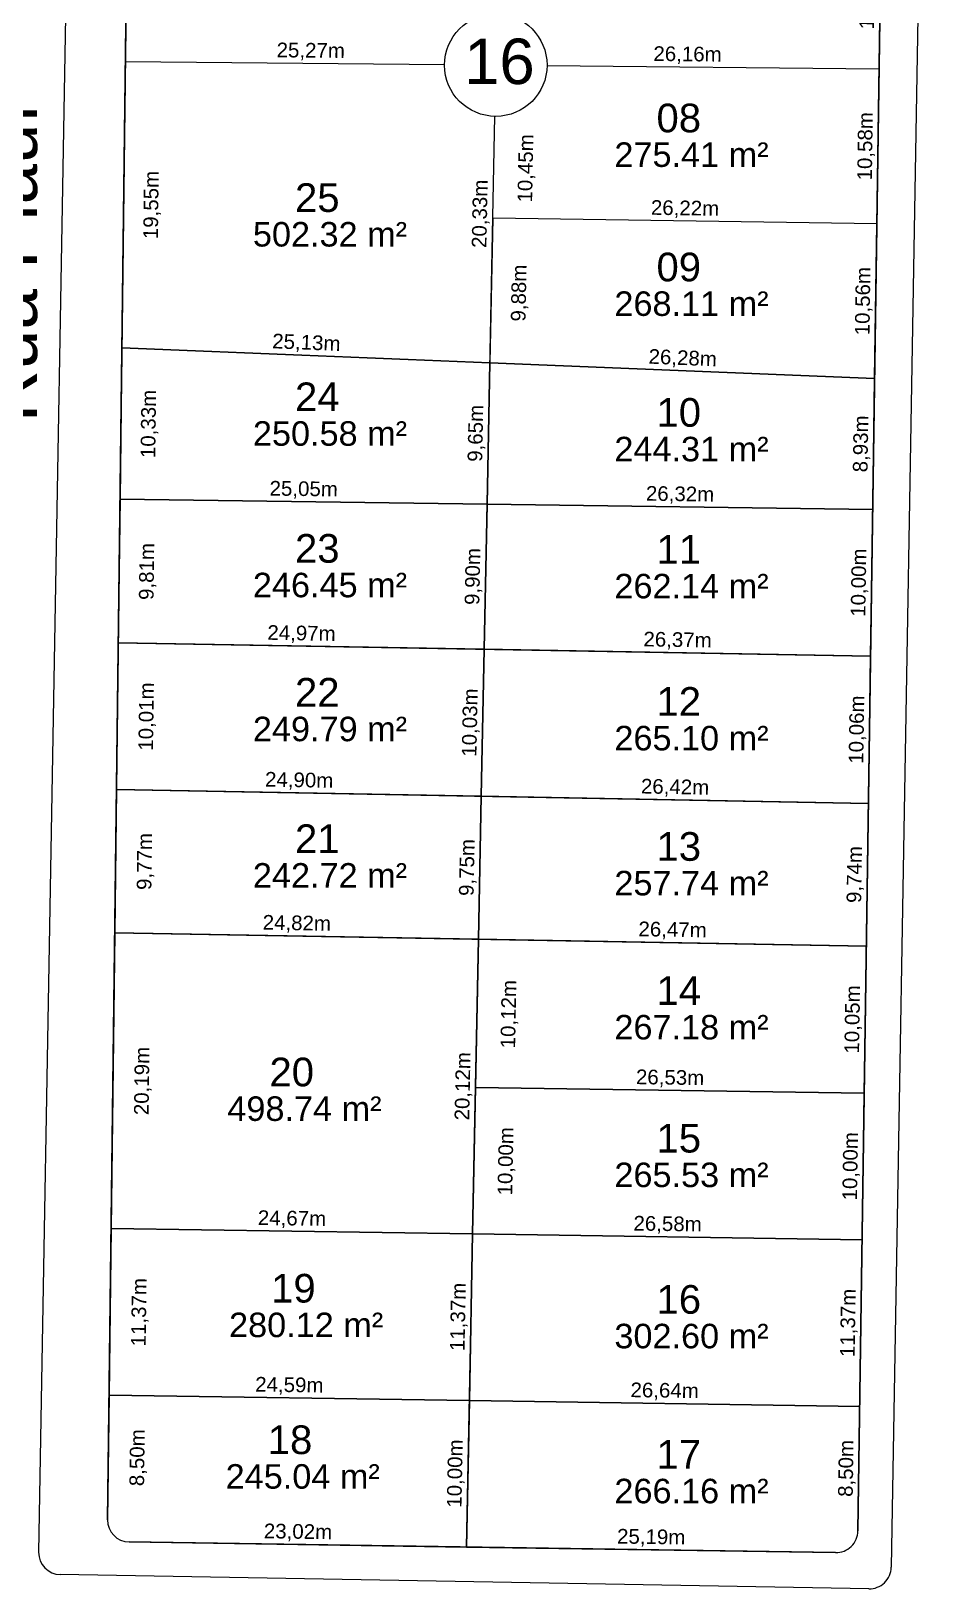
# Model space of a CAD drawing. Header units: metres. Extents: x 3808 to 8215, y 2374 to 6187.
# Drawn here: x 5280 to 5341.8, y 4598.1 to 4704.4 of the extents above; entities that cross this region are included whole.
import ezdxf

# ---------------------------------------------------------------- set-up
doc = ezdxf.new("R2010")
doc.units = ezdxf.units.M
for name, color, linetype in [('Areas Lotes', 1, 'Continuous'), ('Calçada', 8, 'Continuous'), ('COTAS', 7, 'Continuous'), ('Lote', 7, 'Continuous'), ('Nome das Ruas', 7, 'Continuous'), ('Nº Lote', 7, 'Continuous'), ('Nº. quadra', 7, 'Continuous'), ('quadras', 7, 'Continuous')]:
    doc.layers.add(name, color=color, linetype=linetype)
doc.styles.add('Arial', font='arial.ttf')
doc.dimstyles.new('Copy(2) of ISO-25', dxfattribs={"dimtxt": 1, "dimasz": 2.5, "dimexe": 1.25, "dimexo": 0.625, "dimgap": 0.2, "dimtad": 1, "dimtoh": 1, "dimlfac": 1, "dimzin": 1, "dimtxsty": 'Arial', "dimblk": 'NONE', "dimcen": 0, "dimse1": 1, "dimse2": 1, "dimsd1": 1, "dimsd2": 1, "dimclrt": 256, "dimaunit": 1, "dimadec": 3, "dimazin": 0, "dimtfac": 1, "dimtmove": 0, "dimatfit": 3, "dimldrblk": 'NONE', "dimfxl": 1, "dimtolj": 1, "dimtzin": 0, "dimarcsym": 0})

# ---------------------------------------------------------------- blocks, each defined once
blk = doc.blocks.new('*D6556')
at = {"layer": 'Defpoints', "color": 0, "linetype": 'Continuous', "transparency": 16777216}
for p in [(5336.49, 4610.55), (5336.49, 4610.55), (5336.36, 4602.05)]:
    blk.add_point(p, dxfattribs=at)
at = {"layer": 'COTAS', "linetype": 'Continuous', "lineweight": 5, "transparency": 16777216, "insert": (5335.63, 4606.31), "char_height": 1, "attachment_point": 5, "rotation": 89.1665, "style": 'Arial'}
blk.add_mtext('\\A1;8,50m', dxfattribs=at)
blk = doc.blocks.new('_None')
blk = doc.blocks.new('*D6557')
at = {"layer": 'Defpoints', "color": 0, "linetype": 'Continuous', "transparency": 16777216}
for p in [(5336.65, 4621.92), (5336.65, 4621.92), (5336.49, 4610.55)]:
    blk.add_point(p, dxfattribs=at)
at = {"layer": 'COTAS', "linetype": 'Continuous', "lineweight": 5, "transparency": 16777216, "insert": (5335.77, 4616.24), "char_height": 1, "attachment_point": 5, "rotation": 89.1665, "style": 'Arial'}
blk.add_mtext('\\A1;11,37m', dxfattribs=at)
blk = doc.blocks.new('*D6558')
at = {"layer": 'Defpoints', "color": 0, "linetype": 'Continuous', "transparency": 16777216}
for p in [(5336.8, 4631.92), (5336.8, 4631.92), (5336.65, 4621.92)]:
    blk.add_point(p, dxfattribs=at)
at = {"layer": 'COTAS', "linetype": 'Continuous', "lineweight": 5, "transparency": 16777216, "insert": (5335.93, 4626.93), "char_height": 1, "attachment_point": 5, "rotation": 89.1665, "style": 'Arial'}
blk.add_mtext('\\A1;10,00m', dxfattribs=at)
blk = doc.blocks.new('*D6559')
at = {"layer": 'Defpoints', "color": 0, "linetype": 'Continuous', "transparency": 16777216}
for p in [(5336.94, 4641.96), (5336.94, 4641.96), (5336.8, 4631.92)]:
    blk.add_point(p, dxfattribs=at)
at = {"layer": 'COTAS', "linetype": 'Continuous', "lineweight": 5, "transparency": 16777216, "insert": (5336.07, 4636.95), "char_height": 1, "attachment_point": 5, "rotation": 89.1665, "style": 'Arial'}
blk.add_mtext('\\A1;10,05m', dxfattribs=at)
blk = doc.blocks.new('*D6560')
at = {"layer": 'Defpoints', "color": 0, "linetype": 'Continuous', "transparency": 16777216}
for p in [(5337.09, 4651.69), (5337.09, 4651.69), (5336.94, 4641.96)]:
    blk.add_point(p, dxfattribs=at)
at = {"layer": 'COTAS', "linetype": 'Continuous', "lineweight": 5, "transparency": 16777216, "insert": (5336.21, 4646.84), "char_height": 1, "attachment_point": 5, "rotation": 89.1665, "style": 'Arial'}
blk.add_mtext('\\A1;9,74m', dxfattribs=at)
blk = doc.blocks.new('*D6561')
at = {"layer": 'Defpoints', "color": 0, "linetype": 'Continuous', "transparency": 16777216}
for p in [(5337.23, 4661.75), (5337.23, 4661.75), (5337.09, 4651.69)]:
    blk.add_point(p, dxfattribs=at)
at = {"layer": 'COTAS', "linetype": 'Continuous', "lineweight": 5, "transparency": 16777216, "insert": (5336.36, 4656.73), "char_height": 1, "attachment_point": 5, "rotation": 89.1665, "style": 'Arial'}
blk.add_mtext('\\A1;10,06m', dxfattribs=at)
blk = doc.blocks.new('*D6562')
at = {"layer": 'Defpoints', "color": 0, "linetype": 'Continuous', "transparency": 16777216}
for p in [(5337.38, 4671.75), (5337.38, 4671.75), (5337.23, 4661.75)]:
    blk.add_point(p, dxfattribs=at)
at = {"layer": 'COTAS', "linetype": 'Continuous', "lineweight": 5, "transparency": 16777216, "insert": (5336.5, 4666.76), "char_height": 1, "attachment_point": 5, "rotation": 89.1665, "style": 'Arial'}
blk.add_mtext('\\A1;10,00m', dxfattribs=at)
blk = doc.blocks.new('*D6563')
at = {"layer": 'Defpoints', "color": 0, "linetype": 'Continuous', "transparency": 16777216}
for p in [(5337.51, 4680.68), (5337.51, 4680.68), (5337.38, 4671.75)]:
    blk.add_point(p, dxfattribs=at)
at = {"layer": 'COTAS', "linetype": 'Continuous', "lineweight": 5, "transparency": 16777216, "insert": (5336.64, 4676.23), "char_height": 1, "attachment_point": 5, "rotation": 89.1665, "style": 'Arial'}
blk.add_mtext('\\A1;8,93m', dxfattribs=at)
blk = doc.blocks.new('*D6564')
at = {"layer": 'Defpoints', "color": 0, "linetype": 'Continuous', "transparency": 16777216}
for p in [(5337.66, 4691.24), (5337.66, 4691.24), (5337.51, 4680.68)]:
    blk.add_point(p, dxfattribs=at)
at = {"layer": 'COTAS', "linetype": 'Continuous', "lineweight": 5, "transparency": 16777216, "insert": (5336.78, 4685.97), "char_height": 1, "attachment_point": 5, "rotation": 89.1665, "style": 'Arial'}
blk.add_mtext('\\A1;10,56m', dxfattribs=at)
blk = doc.blocks.new('*D6565')
at = {"layer": 'Defpoints', "color": 0, "linetype": 'Continuous', "transparency": 16777216}
for p in [(5337.82, 4701.82), (5337.82, 4701.82), (5337.66, 4691.24)]:
    blk.add_point(p, dxfattribs=at)
at = {"layer": 'COTAS', "linetype": 'Continuous', "lineweight": 5, "transparency": 16777216, "insert": (5336.94, 4696.54), "char_height": 1, "attachment_point": 5, "rotation": 89.1665, "style": 'Arial'}
blk.add_mtext('\\A1;10,58m', dxfattribs=at)
blk = doc.blocks.new('*D6566')
at = {"layer": 'Defpoints', "color": 0, "linetype": 'Continuous', "transparency": 16777216}
for p in [(5337.96, 4711.86), (5337.96, 4711.86), (5337.82, 4701.82)]:
    blk.add_point(p, dxfattribs=at)
at = {"layer": 'COTAS', "linetype": 'Continuous', "lineweight": 5, "transparency": 16777216, "insert": (5337.09, 4706.85), "char_height": 1, "attachment_point": 5, "rotation": 89.1665, "style": 'Arial'}
blk.add_mtext('\\A1;10,05m', dxfattribs=at)
blk = doc.blocks.new('*D6589')
at = {"layer": 'Defpoints', "color": 0, "linetype": 'Continuous', "transparency": 16777216}
for p in [(5286.51, 4712.61), (5286.51, 4702.33), (5289.15, 4702.3)]:
    blk.add_point(p, dxfattribs=at)
at = {"layer": 'Lote', "linetype": 'Continuous', "lineweight": 5, "transparency": 16777216, "insert": (5288.41, 4707.45), "char_height": 1, "attachment_point": 5, "rotation": 89.2948, "style": 'Arial'}
blk.add_mtext('\\A1;10,28m', dxfattribs=at)
blk = doc.blocks.new('*D6590')
at = {"layer": 'Defpoints', "color": 0, "linetype": 'Continuous', "transparency": 16777216}
for p in [(5286.51, 4702.33), (5286.15, 4682.78), (5288.91, 4682.75)]:
    blk.add_point(p, dxfattribs=at)
at = {"layer": 'Lote', "linetype": 'Continuous', "lineweight": 5, "transparency": 16777216, "insert": (5288.22, 4692.53), "char_height": 1, "attachment_point": 5, "rotation": 89.2948, "style": 'Arial'}
blk.add_mtext('\\A1;19,55m', dxfattribs=at)
blk = doc.blocks.new('*D6591')
at = {"layer": 'Defpoints', "color": 0, "linetype": 'Continuous', "transparency": 16777216}
for p in [(5286.15, 4682.78), (5286.02, 4672.45), (5288.78, 4672.42)]:
    blk.add_point(p, dxfattribs=at)
at = {"layer": 'Lote', "linetype": 'Continuous', "lineweight": 5, "transparency": 16777216, "insert": (5288.04, 4677.59), "char_height": 1, "attachment_point": 5, "rotation": 89.2948, "style": 'Arial'}
blk.add_mtext('\\A1;10,33m', dxfattribs=at)
blk = doc.blocks.new('*D6592')
at = {"layer": 'Defpoints', "color": 0, "linetype": 'Continuous', "transparency": 16777216}
for p in [(5286.02, 4672.45), (5285.9, 4662.64), (5288.66, 4662.61)]:
    blk.add_point(p, dxfattribs=at)
at = {"layer": 'Lote', "linetype": 'Continuous', "lineweight": 5, "transparency": 16777216, "insert": (5287.92, 4667.52), "char_height": 1, "attachment_point": 5, "rotation": 89.2948, "style": 'Arial'}
blk.add_mtext('\\A1;9,81m', dxfattribs=at)
blk = doc.blocks.new('*D6593')
at = {"layer": 'Defpoints', "color": 0, "linetype": 'Continuous', "transparency": 16777216}
for p in [(5285.9, 4662.64), (5285.77, 4652.64), (5288.63, 4652.6)]:
    blk.add_point(p, dxfattribs=at)
at = {"layer": 'Lote', "linetype": 'Continuous', "lineweight": 5, "transparency": 16777216, "insert": (5287.89, 4657.62), "char_height": 1, "attachment_point": 5, "rotation": 89.2948, "style": 'Arial'}
blk.add_mtext('\\A1;10,01m', dxfattribs=at)
blk = doc.blocks.new('*D6594')
at = {"layer": 'Defpoints', "color": 0, "linetype": 'Continuous', "transparency": 16777216}
for p in [(5285.77, 4652.64), (5285.65, 4642.87), (5288.51, 4642.83)]:
    blk.add_point(p, dxfattribs=at)
at = {"layer": 'Lote', "linetype": 'Continuous', "lineweight": 5, "transparency": 16777216, "insert": (5287.77, 4647.73), "char_height": 1, "attachment_point": 5, "rotation": 89.2948, "style": 'Arial'}
blk.add_mtext('\\A1;9,77m', dxfattribs=at)
blk = doc.blocks.new('*D6595')
at = {"layer": 'Defpoints', "color": 0, "linetype": 'Continuous', "transparency": 16777216}
for p in [(5285.65, 4642.87), (5285.41, 4622.68), (5288.26, 4622.65)]:
    blk.add_point(p, dxfattribs=at)
at = {"layer": 'Lote', "linetype": 'Continuous', "lineweight": 5, "transparency": 16777216, "insert": (5287.59, 4632.75), "char_height": 1, "attachment_point": 5, "rotation": 89.2948, "style": 'Arial'}
blk.add_mtext('\\A1;20,19m', dxfattribs=at)
blk = doc.blocks.new('*D6596')
at = {"layer": 'Defpoints', "color": 0, "linetype": 'Continuous', "transparency": 16777216}
for p in [(5285.41, 4622.68), (5285.27, 4611.31), (5288.12, 4611.28)]:
    blk.add_point(p, dxfattribs=at)
at = {"layer": 'Lote', "linetype": 'Continuous', "lineweight": 5, "transparency": 16777216, "insert": (5287.39, 4616.97), "char_height": 1, "attachment_point": 5, "rotation": 89.2948, "style": 'Arial'}
blk.add_mtext('\\A1;11,37m', dxfattribs=at)
blk = doc.blocks.new('*D6597')
at = {"layer": 'Defpoints', "color": 0, "linetype": 'Continuous', "transparency": 16777216}
for p in [(5285.27, 4611.31), (5285.16, 4602.81), (5288.02, 4602.77)]:
    blk.add_point(p, dxfattribs=at)
at = {"layer": 'Lote', "linetype": 'Continuous', "lineweight": 5, "transparency": 16777216, "insert": (5287.27, 4607.04), "char_height": 1, "attachment_point": 5, "rotation": 89.2948, "style": 'Arial'}
blk.add_mtext('\\A1;8,50m', dxfattribs=at)
blk = doc.blocks.new('*D6598')
at = {"layer": 'Defpoints', "color": 0, "linetype": 'Continuous', "transparency": 16777216}
for p in [(5309.85, 4610.94), (5309.85, 4610.94), (5309.65, 4600.95)]:
    blk.add_point(p, dxfattribs=at)
at = {"layer": 'Lote', "linetype": 'Continuous', "lineweight": 5, "transparency": 16777216, "insert": (5308.95, 4605.96), "char_height": 1, "attachment_point": 5, "rotation": 88.8669, "style": 'Arial'}
blk.add_mtext('\\A1;10,00m', dxfattribs=at)
blk = doc.blocks.new('*D6599')
at = {"layer": 'Defpoints', "color": 0, "linetype": 'Continuous', "transparency": 16777216}
for p in [(5310.08, 4622.31), (5310.08, 4622.31), (5309.85, 4610.94)]:
    blk.add_point(p, dxfattribs=at)
at = {"layer": 'Lote', "linetype": 'Continuous', "lineweight": 5, "transparency": 16777216, "insert": (5309.16, 4616.65), "char_height": 1, "attachment_point": 5, "rotation": 88.8669, "style": 'Arial'}
blk.add_mtext('\\A1;11,37m', dxfattribs=at)
blk = doc.blocks.new('*D6600')
at = {"layer": 'Defpoints', "color": 0, "linetype": 'Continuous', "transparency": 16777216}
for p in [(5310.48, 4642.43), (5310.48, 4642.43), (5310.08, 4622.31)]:
    blk.add_point(p, dxfattribs=at)
at = {"layer": 'Lote', "linetype": 'Continuous', "lineweight": 5, "transparency": 16777216, "insert": (5309.48, 4632.39), "char_height": 1, "attachment_point": 5, "rotation": 88.8669, "style": 'Arial'}
blk.add_mtext('\\A1;20,12m', dxfattribs=at)
blk = doc.blocks.new('*D6601')
at = {"layer": 'Defpoints', "color": 0, "linetype": 'Continuous', "transparency": 16777216}
for p in [(5310.67, 4652.18), (5310.67, 4652.18), (5310.48, 4642.43)]:
    blk.add_point(p, dxfattribs=at)
at = {"layer": 'Lote', "linetype": 'Continuous', "lineweight": 5, "transparency": 16777216, "insert": (5309.77, 4647.32), "char_height": 1, "attachment_point": 5, "rotation": 88.8669, "style": 'Arial'}
blk.add_mtext('\\A1;9,75m', dxfattribs=at)
blk = doc.blocks.new('*D6602')
at = {"layer": 'Defpoints', "color": 0, "linetype": 'Continuous', "transparency": 16777216}
for p in [(5310.87, 4662.21), (5310.87, 4662.21), (5310.67, 4652.18)]:
    blk.add_point(p, dxfattribs=at)
at = {"layer": 'Lote', "linetype": 'Continuous', "lineweight": 5, "transparency": 16777216, "insert": (5309.97, 4657.21), "char_height": 1, "attachment_point": 5, "rotation": 88.8669, "style": 'Arial'}
blk.add_mtext('\\A1;10,03m', dxfattribs=at)
blk = doc.blocks.new('*D6603')
at = {"layer": 'Defpoints', "color": 0, "linetype": 'Continuous', "transparency": 16777216}
for p in [(5311.06, 4672.11), (5311.06, 4672.11), (5310.87, 4662.21)]:
    blk.add_point(p, dxfattribs=at)
at = {"layer": 'Lote', "linetype": 'Continuous', "lineweight": 5, "transparency": 16777216, "insert": (5310.16, 4667.18), "char_height": 1, "attachment_point": 5, "rotation": 88.8669, "style": 'Arial'}
blk.add_mtext('\\A1;9,90m', dxfattribs=at)
blk = doc.blocks.new('*D6604')
at = {"layer": 'Defpoints', "color": 0, "linetype": 'Continuous', "transparency": 16777216}
for p in [(5311.25, 4681.76), (5311.25, 4681.76), (5311.06, 4672.11)]:
    blk.add_point(p, dxfattribs=at)
at = {"layer": 'Lote', "linetype": 'Continuous', "lineweight": 5, "transparency": 16777216, "insert": (5310.36, 4676.95), "char_height": 1, "attachment_point": 5, "rotation": 88.8669, "style": 'Arial'}
blk.add_mtext('\\A1;9,65m', dxfattribs=at)
blk = doc.blocks.new('*D6605')
at = {"layer": 'Defpoints', "color": 0, "linetype": 'Continuous', "transparency": 16777216}
for p in [(5311.66, 4702.08), (5311.66, 4702.08), (5311.25, 4681.76)]:
    blk.add_point(p, dxfattribs=at)
at = {"layer": 'Lote', "linetype": 'Continuous', "lineweight": 5, "transparency": 16777216, "insert": (5310.65, 4691.93), "char_height": 1, "attachment_point": 5, "rotation": 88.8669, "style": 'Arial'}
blk.add_mtext('\\A1;20,33m', dxfattribs=at)
blk = doc.blocks.new('*D6606')
at = {"layer": 'Defpoints', "color": 0, "linetype": 'Continuous', "transparency": 16777216}
for p in [(5311.86, 4712.24), (5311.86, 4712.24), (5311.66, 4702.08)]:
    blk.add_point(p, dxfattribs=at)
at = {"layer": 'Lote', "linetype": 'Continuous', "lineweight": 5, "transparency": 16777216, "insert": (5310.95, 4707.18), "char_height": 1, "attachment_point": 5, "rotation": 88.8669, "style": 'Arial'}
blk.add_mtext('\\A1;10,17m', dxfattribs=at)
blk = doc.blocks.new('*D6611')
at = {"layer": 'Defpoints', "color": 0, "linetype": 'Continuous', "transparency": 16777216}
for p in [(5311.66, 4702.08), (5311.45, 4691.63), (5314.51, 4691.57)]:
    blk.add_point(p, dxfattribs=at)
at = {"layer": 'Lote', "linetype": 'Continuous', "lineweight": 5, "transparency": 16777216, "insert": (5313.77, 4695.03), "char_height": 1, "attachment_point": 5, "rotation": 88.8669, "style": 'Arial'}
blk.add_mtext('\\A1;10,45m', dxfattribs=at)
blk = doc.blocks.new('*D6612')
at = {"layer": 'Defpoints', "color": 0, "linetype": 'Continuous', "transparency": 16777216}
for p in [(5311.45, 4691.63), (5311.25, 4681.76), (5314.01, 4681.7)]:
    blk.add_point(p, dxfattribs=at)
at = {"layer": 'Lote', "linetype": 'Continuous', "lineweight": 5, "transparency": 16777216, "insert": (5313.31, 4686.52), "char_height": 1, "attachment_point": 5, "rotation": 88.8669, "style": 'Arial'}
blk.add_mtext('\\A1;9,88m', dxfattribs=at)
blk = doc.blocks.new('*D6613')
at = {"layer": 'Defpoints', "color": 0, "linetype": 'Continuous', "transparency": 16777216}
for p in [(5310.48, 4642.43), (5310.28, 4632.31), (5313.31, 4632.25)]:
    blk.add_point(p, dxfattribs=at)
at = {"layer": 'Lote', "linetype": 'Continuous', "lineweight": 5, "transparency": 16777216, "insert": (5312.61, 4637.31), "char_height": 1, "attachment_point": 5, "rotation": 88.8669, "style": 'Arial'}
blk.add_mtext('\\A1;10,12m', dxfattribs=at)
blk = doc.blocks.new('*D6614')
at = {"layer": 'Defpoints', "color": 0, "linetype": 'Continuous', "transparency": 16777216}
for p in [(5310.28, 4632.31), (5310.08, 4622.31), (5313.11, 4622.25)]:
    blk.add_point(p, dxfattribs=at)
at = {"layer": 'Lote', "linetype": 'Continuous', "lineweight": 5, "transparency": 16777216, "insert": (5312.41, 4627.27), "char_height": 1, "attachment_point": 5, "rotation": 88.8669, "style": 'Arial'}
blk.add_mtext('\\A1;10,00m', dxfattribs=at)
blk = doc.blocks.new('*D6620')
at = {"layer": 'Defpoints', "color": 0, "linetype": 'Continuous', "transparency": 16777216}
for p in [(5286.39, 4702.33), (5286.39, 4702.33), (5311.66, 4702.08)]:
    blk.add_point(p, dxfattribs=at)
at = {"layer": 'Lote', "linetype": 'Continuous', "lineweight": 5, "transparency": 16777216, "insert": (5299.03, 4703), "char_height": 1, "attachment_point": 5, "rotation": 359.4325, "style": 'Arial'}
blk.add_mtext('\\A1;25,27m', dxfattribs=at)
blk = doc.blocks.new('*D6621')
at = {"layer": 'Defpoints', "color": 0, "linetype": 'Continuous', "transparency": 16777216}
for p in [(5311.66, 4702.08), (5337.82, 4701.82), (5337.82, 4701.82)]:
    blk.add_point(p, dxfattribs=at)
at = {"layer": 'Lote', "linetype": 'Continuous', "lineweight": 5, "transparency": 16777216, "insert": (5324.74, 4702.75), "char_height": 1, "attachment_point": 5, "rotation": 359.4325, "style": 'Arial'}
blk.add_mtext('\\A1;26,16m', dxfattribs=at)
blk = doc.blocks.new('*D6622')
at = {"layer": 'Defpoints', "color": 0, "linetype": 'Continuous', "transparency": 16777216}
for p in [(5311.45, 4691.63), (5311.45, 4691.63), (5337.66, 4691.24)]:
    blk.add_point(p, dxfattribs=at)
at = {"layer": 'Lote', "linetype": 'Continuous', "lineweight": 5, "transparency": 16777216, "insert": (5324.57, 4692.24), "char_height": 1, "attachment_point": 5, "rotation": 359.1413, "style": 'Arial'}
blk.add_mtext('\\A1;26,22m', dxfattribs=at)
blk = doc.blocks.new('*D6623')
at = {"layer": 'Defpoints', "color": 0, "linetype": 'Continuous', "transparency": 16777216}
for p in [(5311.25, 4681.76), (5337.51, 4680.68), (5337.51, 4680.68)]:
    blk.add_point(p, dxfattribs=at)
at = {"layer": 'Lote', "linetype": 'Continuous', "lineweight": 5, "transparency": 16777216, "insert": (5324.41, 4682.02), "char_height": 1, "attachment_point": 5, "rotation": 357.659, "style": 'Arial'}
blk.add_mtext('\\A1;26,28m', dxfattribs=at)
blk = doc.blocks.new('*D6624')
at = {"layer": 'Defpoints', "color": 0, "linetype": 'Continuous', "transparency": 16777216}
for p in [(5286.15, 4682.78), (5286.15, 4682.78), (5311.25, 4681.76)]:
    blk.add_point(p, dxfattribs=at)
at = {"layer": 'Lote', "linetype": 'Continuous', "lineweight": 5, "transparency": 16777216, "insert": (5298.73, 4683.07), "char_height": 1, "attachment_point": 5, "rotation": 357.659, "style": 'Arial'}
blk.add_mtext('\\A1;25,13m', dxfattribs=at)
blk = doc.blocks.new('*D6625')
at = {"layer": 'Defpoints', "color": 0, "linetype": 'Continuous', "transparency": 16777216}
for p in [(5286.02, 4672.45), (5286.02, 4672.45), (5311.06, 4672.11)]:
    blk.add_point(p, dxfattribs=at)
at = {"layer": 'Lote', "linetype": 'Continuous', "lineweight": 5, "transparency": 16777216, "insert": (5298.55, 4673.08), "char_height": 1, "attachment_point": 5, "rotation": 359.2164, "style": 'Arial'}
blk.add_mtext('\\A1;25,05m', dxfattribs=at)
blk = doc.blocks.new('*D6626')
at = {"layer": 'Defpoints', "color": 0, "linetype": 'Continuous', "transparency": 16777216}
for p in [(5311.06, 4672.11), (5337.38, 4671.75), (5337.38, 4671.75)]:
    blk.add_point(p, dxfattribs=at)
at = {"layer": 'Lote', "linetype": 'Continuous', "lineweight": 5, "transparency": 16777216, "insert": (5324.23, 4672.73), "char_height": 1, "attachment_point": 5, "rotation": 359.2164, "style": 'Arial'}
blk.add_mtext('\\A1;26,32m', dxfattribs=at)
blk = doc.blocks.new('*D6627')
at = {"layer": 'Defpoints', "color": 0, "linetype": 'Continuous', "transparency": 16777216}
for p in [(5285.9, 4662.64), (5285.9, 4662.64), (5310.87, 4662.21)]:
    blk.add_point(p, dxfattribs=at)
at = {"layer": 'Lote', "linetype": 'Continuous', "lineweight": 5, "transparency": 16777216, "insert": (5298.4, 4663.23), "char_height": 1, "attachment_point": 5, "rotation": 359.0017, "style": 'Arial'}
blk.add_mtext('\\A1;24,97m', dxfattribs=at)
blk = doc.blocks.new('*D6628')
at = {"layer": 'Defpoints', "color": 0, "linetype": 'Continuous', "transparency": 16777216}
for p in [(5310.87, 4662.21), (5337.23, 4661.75), (5337.23, 4661.75)]:
    blk.add_point(p, dxfattribs=at)
at = {"layer": 'Lote', "linetype": 'Continuous', "lineweight": 5, "transparency": 16777216, "insert": (5324.06, 4662.78), "char_height": 1, "attachment_point": 5, "rotation": 359.0017, "style": 'Arial'}
blk.add_mtext('\\A1;26,37m', dxfattribs=at)
blk = doc.blocks.new('*D6629')
at = {"layer": 'Defpoints', "color": 0, "linetype": 'Continuous', "transparency": 16777216}
for p in [(5310.67, 4652.18), (5337.09, 4651.69), (5337.09, 4651.69)]:
    blk.add_point(p, dxfattribs=at)
at = {"layer": 'Lote', "linetype": 'Continuous', "lineweight": 5, "transparency": 16777216, "insert": (5323.89, 4652.74), "char_height": 1, "attachment_point": 5, "rotation": 358.9447, "style": 'Arial'}
blk.add_mtext('\\A1;26,42m', dxfattribs=at)
blk = doc.blocks.new('*D6630')
at = {"layer": 'Defpoints', "color": 0, "linetype": 'Continuous', "transparency": 16777216}
for p in [(5285.77, 4652.64), (5285.77, 4652.64), (5310.67, 4652.18)]:
    blk.add_point(p, dxfattribs=at)
at = {"layer": 'Lote', "linetype": 'Continuous', "lineweight": 5, "transparency": 16777216, "insert": (5298.24, 4653.21), "char_height": 1, "attachment_point": 5, "rotation": 358.9447, "style": 'Arial'}
blk.add_mtext('\\A1;24,90m', dxfattribs=at)
blk = doc.blocks.new('*D6631')
at = {"layer": 'Defpoints', "color": 0, "linetype": 'Continuous', "transparency": 16777216}
for p in [(5285.65, 4642.87), (5285.65, 4642.87), (5310.48, 4642.43)]:
    blk.add_point(p, dxfattribs=at)
at = {"layer": 'Lote', "linetype": 'Continuous', "lineweight": 5, "transparency": 16777216, "insert": (5298.08, 4643.45), "char_height": 1, "attachment_point": 5, "rotation": 358.9859, "style": 'Arial'}
blk.add_mtext('\\A1;24,82m', dxfattribs=at)
blk = doc.blocks.new('*D6632')
at = {"layer": 'Defpoints', "color": 0, "linetype": 'Continuous', "transparency": 16777216}
for p in [(5310.48, 4642.43), (5336.94, 4641.96), (5336.94, 4641.96)]:
    blk.add_point(p, dxfattribs=at)
at = {"layer": 'Lote', "linetype": 'Continuous', "lineweight": 5, "transparency": 16777216, "insert": (5323.72, 4643), "char_height": 1, "attachment_point": 5, "rotation": 358.9859, "style": 'Arial'}
blk.add_mtext('\\A1;26,47m', dxfattribs=at)
blk = doc.blocks.new('*D6633')
at = {"layer": 'Defpoints', "color": 0, "linetype": 'Continuous', "transparency": 16777216}
for p in [(5310.28, 4632.31), (5336.8, 4631.92), (5336.8, 4631.92)]:
    blk.add_point(p, dxfattribs=at)
at = {"layer": 'Lote', "linetype": 'Continuous', "lineweight": 5, "transparency": 16777216, "insert": (5323.55, 4632.91), "char_height": 1, "attachment_point": 5, "rotation": 359.1413, "style": 'Arial'}
blk.add_mtext('\\A1;26,53m', dxfattribs=at)
blk = doc.blocks.new('*D6634')
at = {"layer": 'Defpoints', "color": 0, "linetype": 'Continuous', "transparency": 16777216}
for p in [(5285.41, 4622.68), (5285.41, 4622.68), (5310.08, 4622.31)]:
    blk.add_point(p, dxfattribs=at)
at = {"layer": 'Lote', "linetype": 'Continuous', "lineweight": 5, "transparency": 16777216, "insert": (5297.75, 4623.3), "char_height": 1, "attachment_point": 5, "rotation": 359.1413, "style": 'Arial'}
blk.add_mtext('\\A1;24,67m', dxfattribs=at)
blk = doc.blocks.new('*D6635')
at = {"layer": 'Defpoints', "color": 0, "linetype": 'Continuous', "transparency": 16777216}
for p in [(5310.08, 4622.31), (5336.65, 4621.92), (5336.65, 4621.92)]:
    blk.add_point(p, dxfattribs=at)
at = {"layer": 'Lote', "linetype": 'Continuous', "lineweight": 5, "transparency": 16777216, "insert": (5323.38, 4622.92), "char_height": 1, "attachment_point": 5, "rotation": 359.1413, "style": 'Arial'}
blk.add_mtext('\\A1;26,58m', dxfattribs=at)
blk = doc.blocks.new('*D6636')
at = {"layer": 'Defpoints', "color": 0, "linetype": 'Continuous', "transparency": 16777216}
for p in [(5309.85, 4610.94), (5336.49, 4610.55), (5336.49, 4610.55)]:
    blk.add_point(p, dxfattribs=at)
at = {"layer": 'Lote', "linetype": 'Continuous', "lineweight": 5, "transparency": 16777216, "insert": (5323.18, 4611.55), "char_height": 1, "attachment_point": 5, "rotation": 359.1413, "style": 'Arial'}
blk.add_mtext('\\A1;26,64m', dxfattribs=at)
blk = doc.blocks.new('*D6637')
at = {"layer": 'Defpoints', "color": 0, "linetype": 'Continuous', "transparency": 16777216}
for p in [(5285.27, 4611.31), (5285.27, 4611.31), (5309.85, 4610.94)]:
    blk.add_point(p, dxfattribs=at)
at = {"layer": 'Lote', "linetype": 'Continuous', "lineweight": 5, "transparency": 16777216, "insert": (5297.57, 4611.93), "char_height": 1, "attachment_point": 5, "rotation": 359.1413, "style": 'Arial'}
blk.add_mtext('\\A1;24,59m', dxfattribs=at)
blk = doc.blocks.new('*D6638')
at = {"layer": 'Defpoints', "color": 0, "linetype": 'Continuous', "transparency": 16777216}
for p in [(5286.64, 4601.29), (5286.64, 4601.29), (5309.65, 4600.95)]:
    blk.add_point(p, dxfattribs=at)
at = {"layer": 'Lote', "linetype": 'Continuous', "lineweight": 5, "transparency": 16777216, "insert": (5298.16, 4601.92), "char_height": 1, "attachment_point": 5, "rotation": 359.1413, "style": 'Arial'}
blk.add_mtext('\\A1;23,02m', dxfattribs=at)
blk = doc.blocks.new('*D6639')
at = {"layer": 'Defpoints', "color": 0, "linetype": 'Continuous', "transparency": 16777216}
for p in [(5309.65, 4600.95), (5309.65, 4600.95), (5334.84, 4600.57)]:
    blk.add_point(p, dxfattribs=at)
at = {"layer": 'Lote', "linetype": 'Continuous', "lineweight": 5, "transparency": 16777216, "insert": (5322.26, 4601.56), "char_height": 1, "attachment_point": 5, "rotation": 359.1413, "style": 'Arial'}
blk.add_mtext('\\A1;25,19m', dxfattribs=at)

msp = doc.modelspace()

# ---------------------------------------------------------------- linework, layer by layer
at = {"layer": 'Calçada', "linetype": 'Continuous', "lineweight": 5}
for p, q in [((5283.701, 4785.329), (5280.463, 4600.59)), ((5341.819, 4784.334), (5338.638, 4599.566)), ((5337.112, 4598.092), (5281.936, 4599.064))]:
    msp.add_line(p, q, dxfattribs=at)
for centre, start, end in [((5281.963, 4600.564), 178.9959, 268.99138), ((5337.138, 4599.592), 268.99138, 359.01349)]:
    msp.add_arc(centre, 1.5, start, end, dxfattribs=at)
at = {"layer": 'Lote', "lineweight": 5}
for p, q in [((5286.386, 4702.329), (5308.16, 4702.113)), ((5315.15, 4702.044), (5337.816, 4701.82)), ((5309.655, 4600.946), (5311.586, 4698.584)), ((5337.662, 4691.238), (5311.448, 4691.631)), ((5286.146, 4682.782), (5337.508, 4680.683)), ((5337.378, 4671.749), (5286.019, 4672.452)), ((5285.898, 4662.645), (5337.233, 4661.75)), ((5285.775, 4652.64), (5337.087, 4651.695)), ((5285.654, 4642.868), (5336.945, 4641.96)), ((5336.799, 4631.915), (5310.275, 4632.313)), ((5336.633, 4621.917), (5285.406, 4622.684)), ((5336.488, 4610.545), (5285.266, 4611.313))]:
    msp.add_line(p, q, dxfattribs=at)
at = {"layer": 'Lote', "linetype": 'Continuous', "lineweight": 5, "flags": 128}
for points in [[(5311.448, 4691.631), (5311.253, 4681.756), (5337.508, 4680.683), (5337.662, 4691.238)], [(5311.062, 4672.109), (5311.253, 4681.756), (5286.146, 4682.782), (5286.019, 4672.452)], [(5337.378, 4671.749), (5337.508, 4680.683), (5311.253, 4681.756), (5311.062, 4672.109)], [(5310.867, 4662.21), (5311.062, 4672.109), (5286.019, 4672.452), (5285.898, 4662.645)], [(5337.233, 4661.75), (5337.378, 4671.749), (5311.062, 4672.109), (5310.867, 4662.21)], [(5310.867, 4662.21), (5285.898, 4662.645), (5285.775, 4652.64), (5310.668, 4652.182)], [(5310.867, 4662.21), (5310.668, 4652.182), (5337.087, 4651.695), (5337.233, 4661.75)], [(5285.775, 4652.64), (5285.654, 4642.868), (5310.475, 4642.429), (5310.668, 4652.182)], [(5310.668, 4652.182), (5310.475, 4642.429), (5336.945, 4641.96), (5337.087, 4651.695)], [(5310.475, 4642.429), (5285.654, 4642.868), (5285.406, 4622.684), (5310.077, 4622.315)], [(5310.475, 4642.429), (5310.275, 4632.313), (5336.799, 4631.915), (5336.945, 4641.96)], [(5310.275, 4632.313), (5310.077, 4622.315), (5336.653, 4621.916), (5336.799, 4631.915)], [(5309.852, 4610.944), (5310.077, 4622.315), (5285.406, 4622.684), (5285.266, 4611.313)], [(5336.488, 4610.545), (5336.653, 4621.916), (5310.077, 4622.315), (5309.852, 4610.944)]]:
    msp.add_lwpolyline(points, close=True, dxfattribs=at)
for points in [[(5309.852, 4610.944), (5285.266, 4611.313), (5285.161, 4602.809, 0.413429), (5286.639, 4601.291), (5309.655, 4600.946)], [(5334.842, 4600.569, 0.4143425), (5336.364, 4602.047), (5336.488, 4610.545), (5309.852, 4610.944), (5309.655, 4600.946)]]:
    msp.add_lwpolyline(points, format="xyb", close=True, dxfattribs=at)
at = {"layer": 'Nº. quadra', "lineweight": 5}
msp.add_circle((5311.655, 4702.079), 3.496, dxfattribs=at)
at = {"layer": 'quadras', "lineweight": 5}
for p, q in [((5285.161, 4602.809), (5287.349, 4780.546)), ((5338.957, 4780.292), (5336.364, 4602.047)), ((5334.842, 4600.569), (5286.639, 4601.291))]:
    msp.add_line(p, q, dxfattribs=at)
at = {"layer": 'quadras', "linetype": 'Continuous', "lineweight": 5, "flags": 128}
msp.add_lwpolyline([(5338.957, 4780.292, 0.417191), (5337.464, 4781.814), (5288.856, 4782.027, 0.411897), (5287.349, 4780.546), (5285.161, 4602.809, 0.413429), (5286.639, 4601.291), (5334.842, 4600.569, 0.4143425), (5336.364, 4602.047)], format="xyb", close=True, dxfattribs=at)
at = {"layer": 'quadras', "lineweight": 5}
for centre, start, end in [((5286.661, 4602.791), 179.29479, 269.14126), ((5334.864, 4602.068), 269.14126, 359.16649)]:
    msp.add_arc(centre, 1.5, start, end, dxfattribs=at)

# ---------------------------------------------------------------- texts
at = {"layer": 'Areas Lotes', "lineweight": 5, "style": 'Arial'}
for s, p in [('275.41 m²', (5319.749, 4695.133)), ('502.32 m²', (5295.083, 4689.698)), ('268.11 m²', (5319.749, 4684.964)), ('250.58 m²', (5295.083, 4676.103)), ('244.31 m²', (5319.749, 4675.04)), ('246.45 m²', (5295.083, 4665.762)), ('262.14 m²', (5319.749, 4665.688)), ('249.79 m²', (5295.083, 4655.939)), ('265.10 m²', (5319.749, 4655.314)), ('242.72 m²', (5295.083, 4645.946)), ('257.74 m²', (5319.749, 4645.418)), ('267.18 m²', (5319.749, 4635.587)), ('498.74 m²', (5293.339, 4630.027)), ('265.53 m²', (5319.749, 4625.509)), ('280.12 m²', (5293.455, 4615.27)), ('302.60 m²', (5319.749, 4614.508)), ('245.04 m²', (5293.223, 4604.928)), ('266.16 m²', (5319.749, 4603.931))]:
    msp.add_text(s, height=1.6726, dxfattribs=at).set_placement(p)
at = {"layer": 'Nome das Ruas', "lineweight": 5, "style": 'Arial'}
msp.add_text('Rua Piauí', height=3.55, rotation=90, dxfattribs=at).set_placement((5280.356, 4677.693, 165.916))
at = {"layer": 'Nº Lote', "lineweight": 5, "style": 'Arial'}
for s, p in [('08', (5322.623, 4697.493, 1.36)), ('25', (5297.957, 4692.058, 1.36)), ('09', (5322.623, 4687.324, 1.36)), ('24', (5297.957, 4678.463, 1.36)), ('10', (5322.623, 4677.4, 1.36)), ('23', (5297.957, 4668.122, 1.36)), ('11', (5322.623, 4668.048, 1.36)), ('22', (5297.957, 4658.299, 1.36)), ('12', (5322.623, 4657.674, 1.36)), ('21', (5297.957, 4648.306, 1.36)), ('13', (5322.623, 4647.778, 1.36)), ('14', (5322.623, 4637.947, 1.36)), ('20', (5296.213, 4632.387, 1.36)), ('15', (5322.623, 4627.869, 1.36)), ('19', (5296.329, 4617.63, 1.36)), ('16', (5322.623, 4616.868, 1.36)), ('18', (5296.097, 4607.288, 1.36)), ('17', (5322.623, 4606.291, 1.36))]:
    msp.add_text(s, height=1.9563, dxfattribs=at).set_placement(p)
at = {"layer": 'Nº. quadra', "lineweight": 5, "style": 'Arial'}
msp.add_text('16', height=3.1039, dxfattribs=at).set_placement((5309.491, 4700.785))

# ---------------------------------------------------------------- dimensions: what is measured, and where the dimension line sits
at = {"layer": 'COTAS', "linetype": 'Continuous', "lineweight": 5}
for base, p1, p2, picture, middle in [((5337.962, 4711.865), (5337.816, 4701.82), (5337.962, 4711.865), '*D6566', (5337.088, 4706.854)), ((5337.816, 4701.82), (5337.662, 4691.238), (5337.816, 4701.82), '*D6565', (5336.938, 4696.54)), ((5337.662, 4691.238), (5337.508, 4680.683), (5337.662, 4691.238), '*D6564', (5336.784, 4685.972)), ((5337.508, 4680.683), (5337.378, 4671.749), (5337.508, 4680.683), '*D6563', (5336.642, 4676.228)), ((5337.378, 4671.749), (5337.233, 4661.75), (5337.378, 4671.749), '*D6562', (5336.505, 4666.761)), ((5337.233, 4661.75), (5337.087, 4651.695), (5337.233, 4661.75), '*D6561', (5336.359, 4656.734)), ((5337.087, 4651.695), (5336.945, 4641.96), (5337.087, 4651.695), '*D6560', (5336.215, 4646.839)), ((5336.945, 4641.96), (5336.799, 4631.915), (5336.945, 4641.96), '*D6559', (5336.071, 4636.949)), ((5336.799, 4631.915), (5336.653, 4621.916), (5336.799, 4631.915), '*D6558', (5335.925, 4626.927)), ((5336.653, 4621.916), (5336.488, 4610.545), (5336.653, 4621.916), '*D6557', (5335.77, 4616.242))]:
    dim = msp.add_linear_dim(base=base, p1=p1, p2=p2, angle=269.16649, dimstyle='Copy(2) of ISO-25', override={"dimpost": 'm', "dimtmove": 1}, dxfattribs=at)
    dim.commit()
    dim.dimension.update_dxf_attribs({"geometry": picture, "text_midpoint": middle})
dim = msp.add_aligned_dim(p1=(5336.364, 4602.047), p2=(5336.488, 4610.545), distance=0, dimstyle='Copy(2) of ISO-25', override={"dimpost": 'm'}, dxfattribs=at)
dim.commit()
dim.dimension.update_dxf_attribs({"geometry": '*D6556', "text_midpoint": (5335.625, 4606.307)})
at = {"layer": 'Lote', "linetype": 'Continuous', "lineweight": 5}
for base, p1, p2, angle, picture, middle in [((5289.146, 4702.295), (5286.513, 4712.61), (5286.513, 4702.328), 269.29479, '*D6589', (5288.408, 4707.446)), ((5311.856, 4712.243), (5311.655, 4702.079), (5311.856, 4712.243), 268.86686, '*D6606', (5310.955, 4707.177)), ((5288.905, 4682.749), (5286.513, 4702.328), (5286.146, 4682.782), 269.29479, '*D6590', (5288.225, 4692.532)), ((5311.655, 4702.079), (5311.253, 4681.756), (5311.655, 4702.079), 268.86686, '*D6605', (5310.653, 4691.933)), ((5288.778, 4672.418), (5286.146, 4682.782), (5286.019, 4672.452), 269.29479, '*D6591', (5288.041, 4677.593)), ((5311.253, 4681.756), (5311.062, 4672.109), (5311.253, 4681.756), 268.86686, '*D6604', (5310.357, 4676.948)), ((5288.657, 4662.611), (5286.019, 4672.452), (5285.898, 4662.645), 269.29479, '*D6592', (5287.917, 4667.524)), ((5311.062, 4672.109), (5310.867, 4662.21), (5311.062, 4672.109), 268.86686, '*D6603', (5310.164, 4667.175)), ((5310.867, 4662.21), (5310.668, 4652.182), (5310.867, 4662.21), 268.86686, '*D6602', (5309.967, 4657.211)), ((5288.511, 4642.833), (5285.775, 4652.64), (5285.654, 4642.868), 89.29479, '*D6594', (5287.77, 4647.729)), ((5310.668, 4652.182), (5310.475, 4642.429), (5310.668, 4652.182), 268.86686, '*D6601', (5309.771, 4647.321)), ((5288.263, 4622.649), (5285.654, 4642.868), (5285.406, 4622.684), 89.29479, '*D6595', (5287.586, 4632.751)), ((5310.475, 4642.429), (5310.077, 4622.315), (5310.475, 4642.429), 268.86686, '*D6600', (5309.476, 4632.388)), ((5313.114, 4622.254), (5310.275, 4632.313), (5310.077, 4622.315), 88.86686, '*D6614', (5312.412, 4627.269)), ((5288.123, 4611.278), (5285.406, 4622.684), (5285.266, 4611.313), 89.29479, '*D6596', (5287.392, 4616.973)), ((5310.077, 4622.315), (5309.852, 4610.944), (5310.077, 4622.315), 268.86686, '*D6599', (5309.164, 4616.645)), ((5288.018, 4602.774), (5285.266, 4611.313), (5285.161, 4602.809), 89.29479, '*D6597', (5287.27, 4607.036))]:
    dim = msp.add_linear_dim(base=base, p1=p1, p2=p2, angle=angle, dimstyle='Copy(2) of ISO-25', override={"dimpost": 'm', "dimtmove": 1}, dxfattribs=at)
    dim.commit()
    dim.dimension.update_dxf_attribs({"geometry": picture, "text_midpoint": middle})
for p1, p2, distance, picture, middle in [((5311.655, 4702.079), (5286.386, 4702.329), 0, '*D6620', (5299.029, 4703.005)), ((5311.655, 4702.079), (5337.816, 4701.82), 0, '*D6621', (5324.743, 4702.75)), ((5337.662, 4691.238), (5311.448, 4691.631), 0, '*D6622', (5324.567, 4692.235)), ((5311.253, 4681.756), (5286.146, 4682.782), 0, '*D6624', (5298.732, 4683.07)), ((5311.253, 4681.756), (5337.508, 4680.683), 0, '*D6623', (5324.413, 4682.02)), ((5311.062, 4672.109), (5286.019, 4672.452), 0, '*D6625', (5298.551, 4673.081)), ((5311.062, 4672.109), (5337.378, 4671.749), 0, '*D6626', (5324.231, 4672.73)), ((5310.867, 4662.21), (5285.898, 4662.645), 0, '*D6627', (5298.396, 4663.228)), ((5285.898, 4662.645), (5285.775, 4652.64), 2.857, '*D6593', (5287.892, 4657.617)), ((5310.867, 4662.21), (5337.233, 4661.75), 0, '*D6628', (5324.064, 4662.781)), ((5310.668, 4652.182), (5285.775, 4652.64), 0, '*D6630', (5298.236, 4653.212)), ((5310.668, 4652.182), (5337.087, 4651.695), 0, '*D6629', (5323.892, 4652.739)), ((5310.475, 4642.429), (5285.654, 4642.868), 0, '*D6631', (5298.079, 4643.449)), ((5310.475, 4642.429), (5336.945, 4641.96), 0, '*D6632', (5323.724, 4642.995)), ((5310.275, 4632.313), (5336.799, 4631.915), 0, '*D6633', (5323.549, 4632.915)), ((5310.077, 4622.315), (5285.406, 4622.684), 0, '*D6634', (5297.754, 4623.3)), ((5310.077, 4622.315), (5336.653, 4621.916), 0, '*D6635', (5323.377, 4622.916)), ((5309.852, 4610.944), (5285.266, 4611.313), 0, '*D6637', (5297.571, 4611.929)), ((5309.852, 4610.944), (5336.488, 4610.545), 0, '*D6636', (5323.182, 4611.546)), ((5309.655, 4600.946), (5309.852, 4610.944), 0, '*D6598', (5308.953, 4605.961)), ((5309.655, 4600.946), (5286.639, 4601.291), 0, '*D6638', (5298.159, 4601.919)), ((5334.842, 4600.569), (5309.655, 4600.946), 0, '*D6639', (5322.26, 4601.558))]:
    dim = msp.add_aligned_dim(p1=p1, p2=p2, distance=distance, dimstyle='Copy(2) of ISO-25', override={"dimpost": 'm'}, dxfattribs=at)
    dim.commit()
    dim.dimension.update_dxf_attribs({"geometry": picture, "text_midpoint": middle})
for base, p1, p2, picture, middle in [((5314.506, 4691.57), (5311.655, 4702.079), (5311.448, 4691.631), '*D6611', (5314.575, 4695.018)), ((5314.014, 4681.701), (5311.448, 4691.631), (5311.253, 4681.756), '*D6612', (5314.109, 4686.507)), ((5313.312, 4632.253), (5310.475, 4642.429), (5310.275, 4632.313), '*D6613', (5313.412, 4637.299))]:
    dim = msp.add_linear_dim(base=base, p1=p1, p2=p2, angle=268.86686, dimstyle='Copy(2) of ISO-25', override={"dimpost": 'm'}, dxfattribs=at)
    dim.commit()
    dim.dimension.update_dxf_attribs({"geometry": picture, "text_midpoint": middle, "dimtype": 161})

doc.saveas('drawing.dxf')
